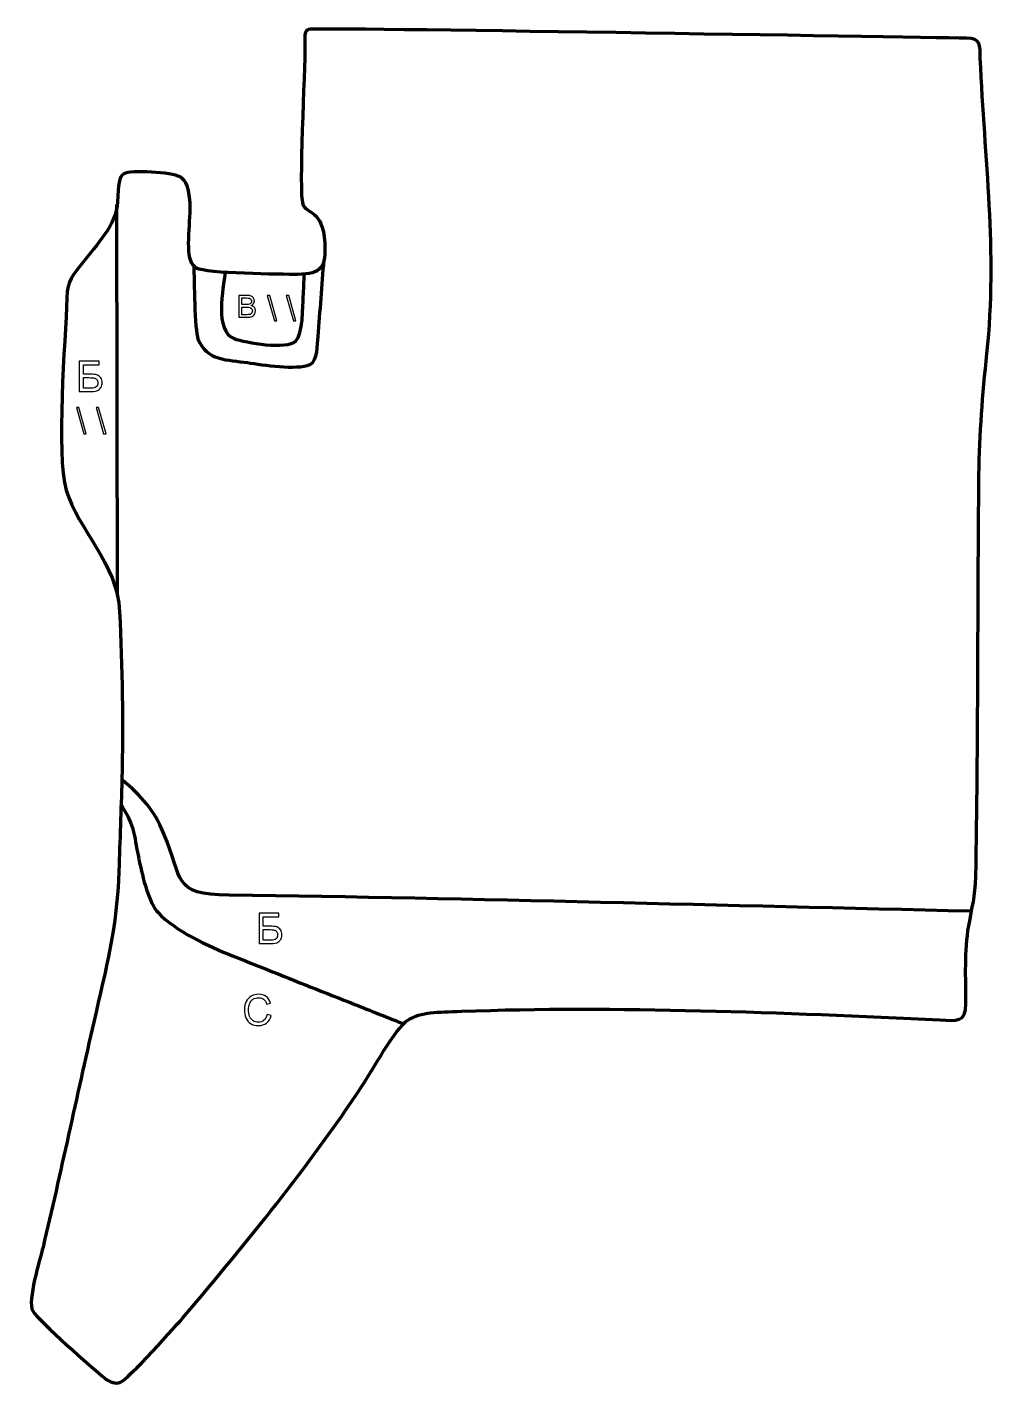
# Model space of a CAD drawing. Header units: millimetres. Extents: x -554 to 28, y 162 to 976.
import ezdxf

# ---------------------------------------------------------------- set-up
doc = ezdxf.new("R2010")
doc.units = ezdxf.units.MM
doc.header["$MEASUREMENT"] = 0
doc.layers.add('layer 2', color=7, linetype='Continuous')
doc.layers.add('layer 3', color=7, linetype='Continuous')

msp = doc.modelspace()

# ---------------------------------------------------------------- linework, layer by layer
at = {"layer": 'layer 2', "color": 140, "lineweight": 158}
msp.add_open_spline([(-500.2906, 634.5864), (-500.2906, 634.5864), (-500.7984, 869.4002), (-500.7984, 869.4002)], degree=3, dxfattribs=at)
for points, knots in [([(-454.5806, 832.5151), (-454.2952, 824.4911), (-454.0989, 793.9669), (-452.0325, 788.6642), (-452.0325, 788.6642), (-446.9205, 775.5461), (-434.1142, 776.1924), (-422.3026, 774.468), (-422.3026, 774.468), (-413.104, 773.1251), (-393.1576, 769.9927), (-384.7751, 773.2939), (-384.7751, 773.2939), (-380.0176, 776.0737), (-380.4628, 784.9586), (-380.0291, 790.1522), (-380.0291, 790.1522), (-378.7475, 805.4978), (-377.563, 820.7699), (-376.421, 836.1255)], [0, 0, 0, 0, 0.16666667, 0.16666667, 0.16666667, 0.16666667, 0.33333333, 0.33333333, 0.33333333, 0.33333333, 0.5, 0.5, 0.5, 0.5, 0.66666667, 0.66666667, 0.66666667, 0.66666667, 1, 1, 1, 1]), ([(-435.6348, 828.6724), (-436.9349, 819.0921), (-442.3339, 793.29), (-430.3482, 788.9141), (-430.3482, 788.9141), (-423.4621, 786.4), (-398.8377, 782.1172), (-393.2493, 787.4911), (-393.2493, 787.4911), (-389.0748, 791.5054), (-389.1698, 808.5503), (-388.8754, 814.1723), (-388.8754, 814.1723), (-388.6412, 818.6434), (-388.4398, 823.1142), (-388.2361, 827.5866)], [0, 0, 0, 0, 0.2, 0.2, 0.2, 0.2, 0.4, 0.4, 0.4, 0.4, 0.6, 0.6, 0.6, 0.6, 1, 1, 1, 1]), ([(11.9108, 445.2702), (-136.5022, 448.5099), (-284.9002, 452.9667), (-433.3389, 454.8625), (-433.3389, 454.8625), (-468.2999, 455.309), (-460.6573, 464.3623), (-472.4717, 491.7669), (-472.4717, 491.7669), (-478.8862, 506.6458), (-485.4373, 513.9649), (-497.6968, 524.2703)], [0, 0, 0, 0, 0.25, 0.25, 0.25, 0.25, 0.5, 0.5, 0.5, 0.5, 1, 1, 1, 1]), ([(-498.1529, 509.2363), (-489.2803, 494.679), (-490.9882, 493.0661), (-487.5851, 476.939), (-487.5851, 476.939), (-485.7946, 468.4541), (-482.2458, 452.0653), (-476.8296, 445.5191), (-476.8296, 445.5191), (-476.8296, 445.5191), (-476.1148, 444.6552), (-476.1148, 444.6552), (-476.1148, 444.6552), (-465.8613, 433.4385), (-445.5095, 424.1408), (-431.4122, 418.4941), (-431.4122, 418.4941), (-424.4823, 415.7399), (-417.5521, 412.9866), (-410.6223, 410.2321), (-410.6223, 410.2321), (-393.0504, 403.2472), (-375.4784, 396.2623), (-357.9065, 389.2774), (-357.9065, 389.2774), (-348.6581, 385.6012), (-339.4097, 381.9249), (-330.1614, 378.2486), (-330.1614, 378.2486), (-330.1614, 378.2486), (-328.7741, 377.6972), (-328.7741, 377.6972)], [0, 0, 0, 0, 0.11111111, 0.11111111, 0.11111111, 0.11111111, 0.22222222, 0.22222222, 0.22222222, 0.22222222, 0.33333333, 0.33333333, 0.33333333, 0.33333333, 0.44444444, 0.44444444, 0.44444444, 0.44444444, 0.55555556, 0.55555556, 0.55555556, 0.55555556, 0.66666667, 0.66666667, 0.66666667, 0.66666667, 0.77777778, 0.77777778, 0.77777778, 0.77777778, 1, 1, 1, 1])]:
    msp.add_open_spline(points, degree=3, knots=knots, dxfattribs=at)
at = {"layer": 'layer 2', "color": 142}
for points, knots in [([(-427.5055, 801.721), (-427.5055, 801.721), (-427.5055, 814.8412), (-427.5055, 814.8412), (-427.5055, 814.8412), (-427.5055, 814.8412), (-422.5824, 814.8412), (-422.5824, 814.8412), (-422.5824, 814.8412), (-421.5806, 814.8412), (-420.7774, 814.7099), (-420.1696, 814.4442), (-420.1696, 814.4442), (-419.5649, 814.1785), (-419.0915, 813.7692), (-418.7495, 813.2164), (-418.7495, 813.2164), (-418.4044, 812.6667), (-418.2333, 812.0895), (-418.2333, 811.4848), (-418.2333, 811.4848), (-418.2333, 810.9259), (-418.386, 810.3976), (-418.6884, 809.9028), (-418.6884, 809.9028), (-418.9907, 809.408), (-419.4488, 809.008), (-420.0627, 808.7026), (-420.0627, 808.7026), (-419.2687, 808.4705), (-418.6578, 808.0734), (-418.2333, 807.5115), (-418.2333, 807.5115), (-417.8058, 806.9526), (-417.592, 806.2899), (-417.592, 805.5263), (-417.592, 805.5263), (-417.592, 804.9094), (-417.7233, 804.3383), (-417.9829, 803.81), (-417.9829, 803.81), (-418.2425, 803.2816), (-418.5632, 802.8754), (-418.9449, 802.5884), (-418.9449, 802.5884), (-419.3267, 802.3043), (-419.8062, 802.0875), (-420.3803, 801.9409), (-420.3803, 801.9409), (-420.9575, 801.7943), (-421.663, 801.721), (-422.4999, 801.721), (-422.4999, 801.721), (-422.4999, 801.721), (-427.5055, 801.721), (-427.5055, 801.721)], [0, 0, 0, 0, 0.06666667, 0.06666667, 0.06666667, 0.06666667, 0.13333333, 0.13333333, 0.13333333, 0.13333333, 0.2, 0.2, 0.2, 0.2, 0.26666667, 0.26666667, 0.26666667, 0.26666667, 0.33333333, 0.33333333, 0.33333333, 0.33333333, 0.4, 0.4, 0.4, 0.4, 0.46666667, 0.46666667, 0.46666667, 0.46666667, 0.53333333, 0.53333333, 0.53333333, 0.53333333, 0.6, 0.6, 0.6, 0.6, 0.66666667, 0.66666667, 0.66666667, 0.66666667, 0.73333333, 0.73333333, 0.73333333, 0.73333333, 0.8, 0.8, 0.8, 0.8, 0.86666667, 0.86666667, 0.86666667, 0.86666667, 1, 1, 1, 1]), ([(-406.2145, 799.4904), (-406.2145, 799.4904), (-410.4665, 814.6907), (-410.4665, 814.6907), (-410.4665, 814.6907), (-410.4665, 814.6907), (-409.0218, 814.6907), (-409.0218, 814.6907), (-409.0218, 814.6907), (-409.0218, 814.6907), (-404.7698, 799.4904), (-404.7698, 799.4904), (-404.7698, 799.4904), (-404.7698, 799.4904), (-406.2145, 799.4904), (-406.2145, 799.4904)], [0, 0, 0, 0, 0.2, 0.2, 0.2, 0.2, 0.4, 0.4, 0.4, 0.4, 0.6, 0.6, 0.6, 0.6, 1, 1, 1, 1]), ([(-394.8005, 799.4904), (-394.8005, 799.4904), (-399.0525, 814.6907), (-399.0525, 814.6907), (-399.0525, 814.6907), (-399.0525, 814.6907), (-397.6078, 814.6907), (-397.6078, 814.6907), (-397.6078, 814.6907), (-397.6078, 814.6907), (-393.3558, 799.4904), (-393.3558, 799.4904), (-393.3558, 799.4904), (-393.3558, 799.4904), (-394.8005, 799.4904), (-394.8005, 799.4904)], [0, 0, 0, 0, 0.2, 0.2, 0.2, 0.2, 0.4, 0.4, 0.4, 0.4, 0.6, 0.6, 0.6, 0.6, 1, 1, 1, 1]), ([(-425.7647, 809.3256), (-425.7647, 809.3256), (-422.9275, 809.3256), (-422.9275, 809.3256), (-422.9275, 809.3256), (-422.1578, 809.3256), (-421.605, 809.3775), (-421.2721, 809.4783), (-421.2721, 809.4783), (-420.8293, 809.6096), (-420.4964, 809.8295), (-420.2734, 810.1349), (-420.2734, 810.1349), (-420.0505, 810.4403), (-419.9375, 810.8221), (-419.9375, 811.2832), (-419.9375, 811.2832), (-419.9375, 811.72), (-420.0413, 812.1048), (-420.2521, 812.4346), (-420.2521, 812.4346), (-420.4597, 812.7675), (-420.759, 812.9966), (-421.1469, 813.1187), (-421.1469, 813.1187), (-421.5348, 813.2409), (-422.2005, 813.302), (-423.1413, 813.302), (-423.1413, 813.302), (-423.1413, 813.302), (-425.7647, 813.302), (-425.7647, 813.302), (-425.7647, 813.302), (-425.7647, 813.302), (-425.7647, 809.3256), (-425.7647, 809.3256)], [0, 0, 0, 0, 0.1, 0.1, 0.1, 0.1, 0.2, 0.2, 0.2, 0.2, 0.3, 0.3, 0.3, 0.3, 0.4, 0.4, 0.4, 0.4, 0.5, 0.5, 0.5, 0.5, 0.6, 0.6, 0.6, 0.6, 0.7, 0.7, 0.7, 0.7, 0.8, 0.8, 0.8, 0.8, 1, 1, 1, 1]), ([(-425.7647, 803.2602), (-425.7647, 803.2602), (-422.4969, 803.2602), (-422.4969, 803.2602), (-422.4969, 803.2602), (-421.9348, 803.2602), (-421.5409, 803.2816), (-421.3118, 803.3244), (-421.3118, 803.3244), (-420.9148, 803.3946), (-420.5788, 803.5137), (-420.3101, 803.6817), (-420.3101, 803.6817), (-420.0413, 803.8497), (-419.8214, 804.094), (-419.6474, 804.4147), (-419.6474, 804.4147), (-419.4733, 804.7353), (-419.3878, 805.1049), (-419.3878, 805.5233), (-419.3878, 805.5233), (-419.3878, 806.015), (-419.513, 806.4395), (-419.7665, 806.8029), (-419.7665, 806.8029), (-420.0169, 807.1664), (-420.3651, 807.4199), (-420.8109, 807.5665), (-420.8109, 807.5665), (-421.2538, 807.713), (-421.8951, 807.7863), (-422.729, 807.7863), (-422.729, 807.7863), (-422.729, 807.7863), (-425.7647, 807.7863), (-425.7647, 807.7863), (-425.7647, 807.7863), (-425.7647, 807.7863), (-425.7647, 803.2602), (-425.7647, 803.2602)], [0, 0, 0, 0, 0.09090909, 0.09090909, 0.09090909, 0.09090909, 0.18181818, 0.18181818, 0.18181818, 0.18181818, 0.27272727, 0.27272727, 0.27272727, 0.27272727, 0.36363636, 0.36363636, 0.36363636, 0.36363636, 0.45454545, 0.45454545, 0.45454545, 0.45454545, 0.54545455, 0.54545455, 0.54545455, 0.54545455, 0.63636364, 0.63636364, 0.63636364, 0.63636364, 0.72727273, 0.72727273, 0.72727273, 0.72727273, 0.81818182, 0.81818182, 0.81818182, 0.81818182, 1, 1, 1, 1]), ([(-523.2014, 775.3054), (-523.2014, 775.3054), (-511.3904, 775.3054), (-511.3904, 775.3054), (-511.3904, 775.3054), (-511.3904, 775.3054), (-511.3904, 773.1718), (-511.3904, 773.1718), (-511.3904, 773.1718), (-511.3904, 773.1718), (-520.7884, 773.1718), (-520.7884, 773.1718), (-520.7884, 773.1718), (-520.7884, 773.1718), (-520.7884, 767.5584), (-520.7884, 767.5584), (-520.7884, 767.5584), (-520.7884, 767.5584), (-516.445, 767.5584), (-516.445, 767.5584), (-516.445, 767.5584), (-514.8406, 767.5584), (-513.5663, 767.406), (-512.6181, 767.097), (-512.6181, 767.097), (-511.6698, 766.7922), (-510.912, 766.2164), (-510.3405, 765.3655), (-510.3405, 765.3655), (-509.769, 764.5189), (-509.4854, 763.5325), (-509.4854, 762.4064), (-509.4854, 762.4064), (-509.4854, 761.4878), (-509.6886, 760.6284), (-510.0992, 759.8326), (-510.0992, 759.8326), (-510.5099, 759.0325), (-511.1195, 758.3805), (-511.9323, 757.8768), (-511.9323, 757.8768), (-512.7408, 757.373), (-514.1251, 757.119), (-516.0767, 757.119), (-516.0767, 757.119), (-516.0767, 757.119), (-523.2014, 757.119), (-523.2014, 757.119), (-523.2014, 757.119), (-523.2014, 757.119), (-523.2014, 775.3054), (-523.2014, 775.3054)], [0, 0, 0, 0, 0.07142857, 0.07142857, 0.07142857, 0.07142857, 0.14285714, 0.14285714, 0.14285714, 0.14285714, 0.21428571, 0.21428571, 0.21428571, 0.21428571, 0.28571429, 0.28571429, 0.28571429, 0.28571429, 0.35714286, 0.35714286, 0.35714286, 0.35714286, 0.42857143, 0.42857143, 0.42857143, 0.42857143, 0.5, 0.5, 0.5, 0.5, 0.57142857, 0.57142857, 0.57142857, 0.57142857, 0.64285714, 0.64285714, 0.64285714, 0.64285714, 0.71428571, 0.71428571, 0.71428571, 0.71428571, 0.78571429, 0.78571429, 0.78571429, 0.78571429, 0.85714286, 0.85714286, 0.85714286, 0.85714286, 1, 1, 1, 1]), ([(-520.7884, 759.1764), (-520.7884, 759.1764), (-515.9751, 759.1764), (-515.9751, 759.1764), (-515.9751, 759.1764), (-514.6755, 759.1764), (-513.7018, 759.4389), (-513.0499, 759.968), (-513.0499, 759.968), (-512.4022, 760.4972), (-512.0762, 761.2888), (-512.0762, 762.3429), (-512.0762, 762.3429), (-512.0762, 763.0965), (-512.2625, 763.723), (-512.635, 764.2268), (-512.635, 764.2268), (-513.0075, 764.7305), (-513.524, 765.065), (-514.1844, 765.2301), (-514.1844, 765.2301), (-514.849, 765.3952), (-515.9793, 765.4756), (-517.5753, 765.4756), (-517.5753, 765.4756), (-517.5753, 765.4756), (-520.7884, 765.4756), (-520.7884, 765.4756), (-520.7884, 765.4756), (-520.7884, 765.4756), (-520.7884, 759.1764), (-520.7884, 759.1764)], [0, 0, 0, 0, 0.11111111, 0.11111111, 0.11111111, 0.11111111, 0.22222222, 0.22222222, 0.22222222, 0.22222222, 0.33333333, 0.33333333, 0.33333333, 0.33333333, 0.44444444, 0.44444444, 0.44444444, 0.44444444, 0.55555556, 0.55555556, 0.55555556, 0.55555556, 0.66666667, 0.66666667, 0.66666667, 0.66666667, 0.77777778, 0.77777778, 0.77777778, 0.77777778, 1, 1, 1, 1]), ([(-520.5596, 731.7082), (-520.5596, 731.7082), (-524.9868, 747.5351), (-524.9868, 747.5351), (-524.9868, 747.5351), (-524.9868, 747.5351), (-523.4826, 747.5351), (-523.4826, 747.5351), (-523.4826, 747.5351), (-523.4826, 747.5351), (-519.0553, 731.7082), (-519.0553, 731.7082), (-519.0553, 731.7082), (-519.0553, 731.7082), (-520.5596, 731.7082), (-520.5596, 731.7082)], [0, 0, 0, 0, 0.2, 0.2, 0.2, 0.2, 0.4, 0.4, 0.4, 0.4, 0.6, 0.6, 0.6, 0.6, 1, 1, 1, 1]), ([(-508.6752, 731.7082), (-508.6752, 731.7082), (-513.1024, 747.5351), (-513.1024, 747.5351), (-513.1024, 747.5351), (-513.1024, 747.5351), (-511.5982, 747.5351), (-511.5982, 747.5351), (-511.5982, 747.5351), (-511.5982, 747.5351), (-507.1709, 731.7082), (-507.1709, 731.7082), (-507.1709, 731.7082), (-507.1709, 731.7082), (-508.6752, 731.7082), (-508.6752, 731.7082)], [0, 0, 0, 0, 0.2, 0.2, 0.2, 0.2, 0.4, 0.4, 0.4, 0.4, 0.6, 0.6, 0.6, 0.6, 1, 1, 1, 1]), ([(-415.3837, 444.0466), (-415.3837, 444.0466), (-403.5727, 444.0466), (-403.5727, 444.0466), (-403.5727, 444.0466), (-403.5727, 444.0466), (-403.5727, 441.913), (-403.5727, 441.913), (-403.5727, 441.913), (-403.5727, 441.913), (-412.9707, 441.913), (-412.9707, 441.913), (-412.9707, 441.913), (-412.9707, 441.913), (-412.9707, 436.2996), (-412.9707, 436.2996), (-412.9707, 436.2996), (-412.9707, 436.2996), (-408.6273, 436.2996), (-408.6273, 436.2996), (-408.6273, 436.2996), (-407.0229, 436.2996), (-405.7486, 436.1472), (-404.8004, 435.8382), (-404.8004, 435.8382), (-403.8521, 435.5334), (-403.0943, 434.9576), (-402.5228, 434.1067), (-402.5228, 434.1067), (-401.9513, 433.2601), (-401.6677, 432.2737), (-401.6677, 431.1476), (-401.6677, 431.1476), (-401.6677, 430.229), (-401.8709, 429.3696), (-402.2815, 428.5738), (-402.2815, 428.5738), (-402.6922, 427.7737), (-403.3018, 427.1217), (-404.1146, 426.618), (-404.1146, 426.618), (-404.9231, 426.1142), (-406.3074, 425.8602), (-408.259, 425.8602), (-408.259, 425.8602), (-408.259, 425.8602), (-415.3837, 425.8602), (-415.3837, 425.8602), (-415.3837, 425.8602), (-415.3837, 425.8602), (-415.3837, 444.0466), (-415.3837, 444.0466)], [0, 0, 0, 0, 0.07142857, 0.07142857, 0.07142857, 0.07142857, 0.14285714, 0.14285714, 0.14285714, 0.14285714, 0.21428571, 0.21428571, 0.21428571, 0.21428571, 0.28571429, 0.28571429, 0.28571429, 0.28571429, 0.35714286, 0.35714286, 0.35714286, 0.35714286, 0.42857143, 0.42857143, 0.42857143, 0.42857143, 0.5, 0.5, 0.5, 0.5, 0.57142857, 0.57142857, 0.57142857, 0.57142857, 0.64285714, 0.64285714, 0.64285714, 0.64285714, 0.71428571, 0.71428571, 0.71428571, 0.71428571, 0.78571429, 0.78571429, 0.78571429, 0.78571429, 0.85714286, 0.85714286, 0.85714286, 0.85714286, 1, 1, 1, 1]), ([(-412.9707, 427.9176), (-412.9707, 427.9176), (-408.1574, 427.9176), (-408.1574, 427.9176), (-408.1574, 427.9176), (-406.8578, 427.9176), (-405.8841, 428.1801), (-405.2322, 428.7092), (-405.2322, 428.7092), (-404.5845, 429.2384), (-404.2585, 430.03), (-404.2585, 431.0841), (-404.2585, 431.0841), (-404.2585, 431.8377), (-404.4448, 432.4642), (-404.8173, 432.968), (-404.8173, 432.968), (-405.1898, 433.4717), (-405.7063, 433.8062), (-406.3667, 433.9713), (-406.3667, 433.9713), (-407.0313, 434.1364), (-408.1616, 434.2168), (-409.7576, 434.2168), (-409.7576, 434.2168), (-409.7576, 434.2168), (-412.9707, 434.2168), (-412.9707, 434.2168), (-412.9707, 434.2168), (-412.9707, 434.2168), (-412.9707, 427.9176), (-412.9707, 427.9176)], [0, 0, 0, 0, 0.11111111, 0.11111111, 0.11111111, 0.11111111, 0.22222222, 0.22222222, 0.22222222, 0.22222222, 0.33333333, 0.33333333, 0.33333333, 0.33333333, 0.44444444, 0.44444444, 0.44444444, 0.44444444, 0.55555556, 0.55555556, 0.55555556, 0.55555556, 0.66666667, 0.66666667, 0.66666667, 0.66666667, 0.77777778, 0.77777778, 0.77777778, 0.77777778, 1, 1, 1, 1]), ([(-410.585, 383.292), (-410.585, 383.292), (-408.172, 382.6824), (-408.172, 382.6824), (-408.172, 382.6824), (-408.6758, 380.7055), (-409.5817, 379.2026), (-410.8898, 378.1655), (-410.8898, 378.1655), (-412.1979, 377.1283), (-413.7981, 376.6076), (-415.6904, 376.6076), (-415.6904, 376.6076), (-417.6462, 376.6076), (-419.2379, 377.0055), (-420.4656, 377.8056), (-420.4656, 377.8056), (-421.6933, 378.6015), (-422.6246, 379.7572), (-423.2638, 381.2685), (-423.2638, 381.2685), (-423.9031, 382.784), (-424.2248, 384.4054), (-424.2248, 386.1411), (-424.2248, 386.1411), (-424.2248, 388.0334), (-423.865, 389.6844), (-423.1411, 391.0941), (-423.1411, 391.0941), (-422.4172, 392.5038), (-421.3885, 393.5748), (-420.055, 394.3072), (-420.055, 394.3072), (-418.7215, 395.0395), (-417.2525, 395.4036), (-415.6523, 395.4036), (-415.6523, 395.4036), (-413.832, 395.4036), (-412.3037, 394.9422), (-411.0676, 394.0151), (-411.0676, 394.0151), (-409.8272, 393.088), (-408.9636, 391.7883), (-408.4768, 390.1119), (-408.4768, 390.1119), (-408.4768, 390.1119), (-410.839, 389.5531), (-410.839, 389.5531), (-410.839, 389.5531), (-411.2581, 390.8739), (-411.8719, 391.8391), (-412.672, 392.4403), (-412.672, 392.4403), (-413.4721, 393.0456), (-414.4797, 393.3462), (-415.6946, 393.3462), (-415.6946, 393.3462), (-417.0874, 393.3462), (-418.2558, 393.0118), (-419.1914, 392.3429), (-419.1914, 392.3429), (-420.1269, 391.674), (-420.7873, 390.7723), (-421.1641, 389.6463), (-421.1641, 389.6463), (-421.5451, 388.516), (-421.7356, 387.3518), (-421.7356, 386.1538), (-421.7356, 386.1538), (-421.7356, 384.6086), (-421.5112, 383.2582), (-421.0625, 382.1067), (-421.0625, 382.1067), (-420.6138, 380.951), (-419.9153, 380.0916), (-418.967, 379.5201), (-418.967, 379.5201), (-418.0187, 378.9486), (-416.9943, 378.665), (-415.8894, 378.665), (-415.8894, 378.665), (-414.5432, 378.665), (-413.4086, 379.0545), (-412.4773, 379.8292), (-412.4773, 379.8292), (-411.546, 380.6081), (-410.9152, 381.7596), (-410.585, 383.292)], [0, 0, 0, 0, 0.04347826, 0.04347826, 0.04347826, 0.04347826, 0.08695652, 0.08695652, 0.08695652, 0.08695652, 0.13043478, 0.13043478, 0.13043478, 0.13043478, 0.17391304, 0.17391304, 0.17391304, 0.17391304, 0.2173913, 0.2173913, 0.2173913, 0.2173913, 0.26086957, 0.26086957, 0.26086957, 0.26086957, 0.30434783, 0.30434783, 0.30434783, 0.30434783, 0.34782609, 0.34782609, 0.34782609, 0.34782609, 0.39130435, 0.39130435, 0.39130435, 0.39130435, 0.43478261, 0.43478261, 0.43478261, 0.43478261, 0.47826087, 0.47826087, 0.47826087, 0.47826087, 0.52173913, 0.52173913, 0.52173913, 0.52173913, 0.56521739, 0.56521739, 0.56521739, 0.56521739, 0.60869565, 0.60869565, 0.60869565, 0.60869565, 0.65217391, 0.65217391, 0.65217391, 0.65217391, 0.69565217, 0.69565217, 0.69565217, 0.69565217, 0.73913043, 0.73913043, 0.73913043, 0.73913043, 0.7826087, 0.7826087, 0.7826087, 0.7826087, 0.82608696, 0.82608696, 0.82608696, 0.82608696, 0.86956522, 0.86956522, 0.86956522, 0.86956522, 0.91304348, 0.91304348, 0.91304348, 0.91304348, 1, 1, 1, 1])]:
    msp.add_open_spline(points, degree=3, knots=knots, dxfattribs=at)
at = {"layer": 'layer 3', "color": 242, "lineweight": 158}
msp.add_open_spline([(-499.0227, 624.9338), (-500.3307, 654.0563), (-523.9737, 673.9031), (-531.0163, 698.0198), (-531.0163, 698.0198), (-537.2929, 719.5137), (-531.5353, 787.6389), (-530.6599, 813.2289), (-530.6599, 813.2289), (-530.2685, 824.6724), (-527.6868, 825.8079), (-520.8278, 834.8118), (-520.8278, 834.8118), (-512.9948, 844.8112), (-500.8903, 857.546), (-500.3358, 870.7598), (-500.3358, 870.7598), (-499.8852, 881.4827), (-499.537, 886.0491), (-496.5179, 887.8644), (-496.5179, 887.8644), (-492.7539, 890.1278), (-467.4648, 888.7834), (-462.7886, 885.9415), (-462.7886, 885.9415), (-459.0176, 883.6496), (-457.329, 879.2426), (-456.7817, 870.6313), (-456.7817, 870.6313), (-456.189, 861.3041), (-459.614, 841.026), (-455.7798, 834.1798), (-455.7798, 834.1798), (-454.9523, 832.7022), (-454.3193, 832.1838), (-452.9862, 831.2179), (-452.9862, 831.2179), (-447.5205, 827.8947), (-401.8351, 827.4499), (-392.2868, 827.3897), (-392.2868, 827.3897), (-377.666, 827.6184), (-375.3055, 831.843), (-376.0502, 846.3907), (-376.0502, 846.3907), (-377.0843, 866.5924), (-387.2317, 863.7031), (-389.2341, 869.6191), (-389.2341, 869.6191), (-391.782, 877.1466), (-387.7139, 948.9762), (-387.9458, 966.0157), (-387.9458, 966.0157), (-388.0326, 971.7745), (-387.9894, 973.3283), (-385.7568, 974.4366), (-385.7568, 974.4366), (-382.9541, 975.8279), (-28.1719, 969.6561), (8.8403, 969.2391), (8.8403, 969.2391), (17.6844, 969.1395), (16.9698, 965.2126), (17.1699, 957.1117), (17.1699, 957.1117), (19.7395, 895.9367), (27.6943, 841.9328), (21.1676, 780.0358), (21.1676, 780.0358), (18.4966, 754.7049), (16.6835, 732.4804), (16.3747, 706.9342), (16.3747, 706.9342), (15.4671, 626.6804), (16.054, 546.3569), (14.466, 466.123), (14.466, 466.123), (14.1337, 453.548), (12.2913, 448.2608), (10.2341, 436.4257), (10.2341, 436.4257), (7.6429, 421.5187), (8.5583, 404.8769), (8.494, 389.7387), (8.494, 389.7387), (8.4449, 378.1719), (3.3005, 379.5683), (-7.1466, 380.0806), (-7.1466, 380.0806), (-99.5039, 384.4161), (-201.8647, 388.6252), (-294.0753, 385.2102), (-294.0753, 385.2102), (-308.8067, 384.6647), (-317.7347, 385.0468), (-326.1877, 379.8779), (-326.1877, 379.8779), (-333.2498, 375.5595), (-348.0607, 348.8571), (-353.7216, 340.282), (-353.7216, 340.282), (-386.076, 291.3764), (-422.1796, 247.2231), (-459.9713, 202.5334), (-459.9713, 202.5334), (-464.5701, 197.1586), (-494.1174, 163.8553), (-498.9095, 162.3961), (-498.9095, 162.3961), (-501.5133, 161.6033), (-504.4026, 162.2095), (-507.968, 165.1017), (-507.968, 165.1017), (-515.5525, 171.2544), (-547.0357, 198.8561), (-551.1567, 205.3657), (-551.1567, 205.3657), (-554.4881, 211.5168), (-546.8258, 236.0298), (-544.9815, 243.5488), (-544.9815, 243.5488), (-534.3448, 288.5788), (-524.8303, 333.6593), (-514.5396, 378.708), (-514.5396, 378.708), (-507.0859, 411.2294), (-500.6336, 435.5214), (-499.5044, 469.4516), (-499.5044, 469.4516), (-498.8979, 487.6778), (-498.2078, 506.0622), (-497.6968, 524.2703), (-497.6968, 524.2703), (-496.7564, 557.7792), (-497.5327, 591.45), (-499.0227, 624.9338)], degree=3, knots=[0, 0, 0, 0, 0.02857143, 0.02857143, 0.02857143, 0.02857143, 0.05714286, 0.05714286, 0.05714286, 0.05714286, 0.08571429, 0.08571429, 0.08571429, 0.08571429, 0.11428571, 0.11428571, 0.11428571, 0.11428571, 0.14285714, 0.14285714, 0.14285714, 0.14285714, 0.17142857, 0.17142857, 0.17142857, 0.17142857, 0.2, 0.2, 0.2, 0.2, 0.22857143, 0.22857143, 0.22857143, 0.22857143, 0.25714286, 0.25714286, 0.25714286, 0.25714286, 0.28571429, 0.28571429, 0.28571429, 0.28571429, 0.31428571, 0.31428571, 0.31428571, 0.31428571, 0.34285714, 0.34285714, 0.34285714, 0.34285714, 0.37142857, 0.37142857, 0.37142857, 0.37142857, 0.4, 0.4, 0.4, 0.4, 0.42857143, 0.42857143, 0.42857143, 0.42857143, 0.45714286, 0.45714286, 0.45714286, 0.45714286, 0.48571429, 0.48571429, 0.48571429, 0.48571429, 0.51428571, 0.51428571, 0.51428571, 0.51428571, 0.54285714, 0.54285714, 0.54285714, 0.54285714, 0.57142857, 0.57142857, 0.57142857, 0.57142857, 0.6, 0.6, 0.6, 0.6, 0.62857143, 0.62857143, 0.62857143, 0.62857143, 0.65714286, 0.65714286, 0.65714286, 0.65714286, 0.68571429, 0.68571429, 0.68571429, 0.68571429, 0.71428571, 0.71428571, 0.71428571, 0.71428571, 0.74285714, 0.74285714, 0.74285714, 0.74285714, 0.77142857, 0.77142857, 0.77142857, 0.77142857, 0.8, 0.8, 0.8, 0.8, 0.82857143, 0.82857143, 0.82857143, 0.82857143, 0.85714286, 0.85714286, 0.85714286, 0.85714286, 0.88571429, 0.88571429, 0.88571429, 0.88571429, 0.91428571, 0.91428571, 0.91428571, 0.91428571, 0.94285714, 0.94285714, 0.94285714, 0.94285714, 1, 1, 1, 1], dxfattribs=at)

doc.saveas('drawing.dxf')
